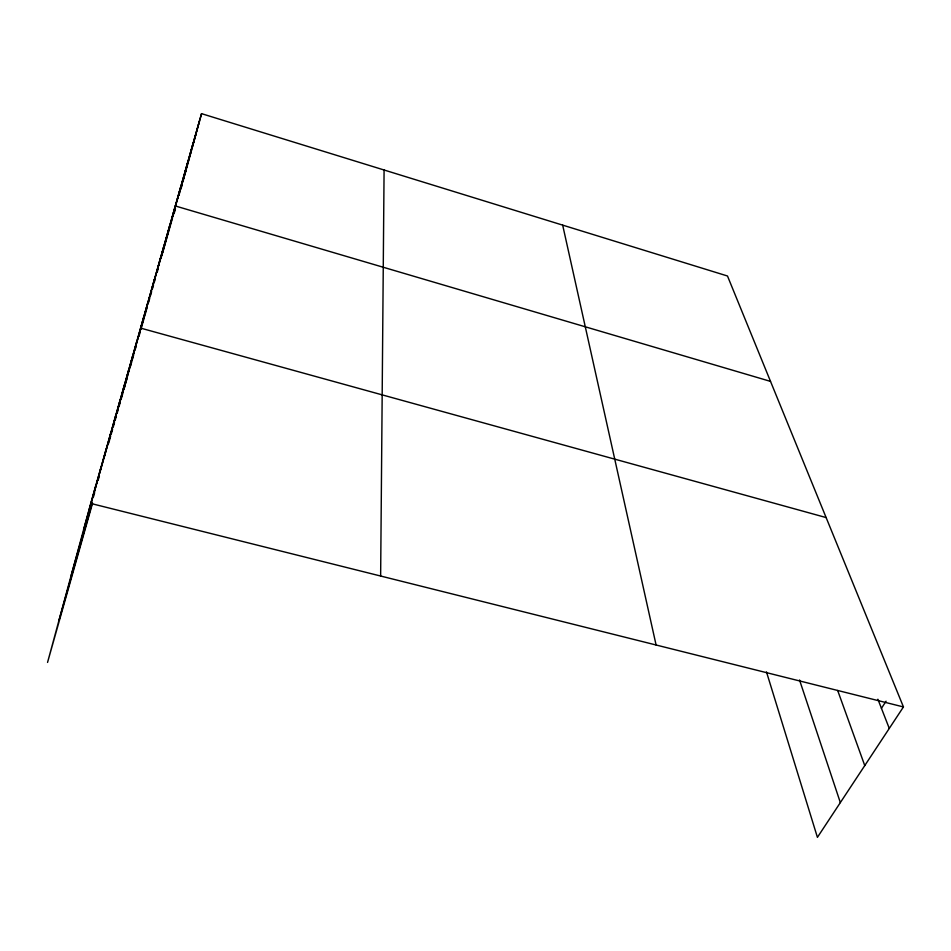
<?xml version="1.0" encoding="UTF-8"?>
<svg xmlns="http://www.w3.org/2000/svg" width="951" height="951" viewBox="0 0 951 951"><rect width="100%" height="100%" fill="white"/><g stroke="black" fill="none" stroke-linecap="round" stroke-linejoin="round"><path stroke-width="1.43" d="M380.638 576.021L384.085 170.003M766.482 671.917L817.42 837.344L903.45 706.938L727.491 276.004L201.541 113.656L90.737 503.436L47.55 662.431L92.544 503.21M88.99 510.735L96.075 484.653M94.22 492.345L101.234 466.525M99.641 473.158L106.203 449.027M104.134 457.419L111.017 432.123M109.222 439.421L115.653 415.777M113.407 424.752L120.159 399.967M117.817 409.203L124.498 384.668M122.489 392.715L128.718 369.856M132.795 355.496L126.245 379.556L151.53 290.507M130.263 365.398L136.754 341.587M121.894 396.662L123.024 392.549M144.195 315.387L123.761 389.851L124.902 385.892M141.402 326.169L147.702 303.036M144.873 313.949L154.431 279.368M160.802 256.984L151.91 289.104L180.036 190.093M157.83 268.301L163.857 246.238M160.862 257.638L169.73 225.577M157.2 272.248L158.294 268.253M160.933 258.589L164.024 247.284M164.404 245.869L175.305 205.963L770.512 381.387M172.226 217.613L180.607 187.323M177.504 199.044L188.084 161.016M184.946 172.832L192.78 144.493M199.425 121.11L190.01 154.93L191.508 149.711M180.845 189.356L181.998 185.148M182.77 182.319L183.935 178.063M184.708 175.21L185.873 170.954M187.418 165.296L191.626 149.937M192.007 148.522L201.541 113.656M71.242 575.224L91.855 502.497M93.448 496.886L94.648 492.642M98.226 480.005L99.403 475.892M108.652 443.249L110.637 436.212M111.41 433.49L112.575 429.4M113.347 426.678L114.512 422.577M115.273 419.902L116.391 415.932M117.139 413.281L118.269 409.31M119.018 406.671L120.218 402.439M121.015 399.61L122.215 395.378M125.663 383.229L126.792 379.235M130.465 366.301L131.654 362.105M132.439 359.312L133.627 355.115M135.185 349.635L136.338 345.558M139.001 336.178L140.13 332.208M140.879 329.557L144.172 317.955M144.564 316.54L146.965 308.065M148.534 302.525L149.711 298.4M150.484 295.642L151.625 291.624M152.386 288.938L153.527 284.908M154.276 282.292L155.382 278.37M162.609 252.907L164.963 244.585M165.343 243.23L169.896 227.17M170.277 225.851L172.476 218.1M172.832 216.804L175.341 207.972M178.978 195.121L180.179 190.901M180.963 188.155L182.128 184.03M183.662 178.622L184.803 174.58M185.552 171.953L187.038 166.687M58.998 620.302L92.045 503.519M174.283 212.917L175.471 208.744M83.581 529.778L99.261 474.585M99.629 473.265L108.842 440.812M109.222 439.481L122.097 394.142M122.477 392.822L125.865 380.875M180.393 188.845L189.629 156.344M191.888 148.38L196.263 132.985M881.434 708.317L886.059 701.208M90.737 503.436L903.45 706.938M140.582 328.095L826.122 517.57M877.892 699.235L889.28 728.418M837.676 690.485L864.756 765.579M799.529 679.989L840.339 802.596M562.671 225.137L656.095 645.004"/></g></svg>
